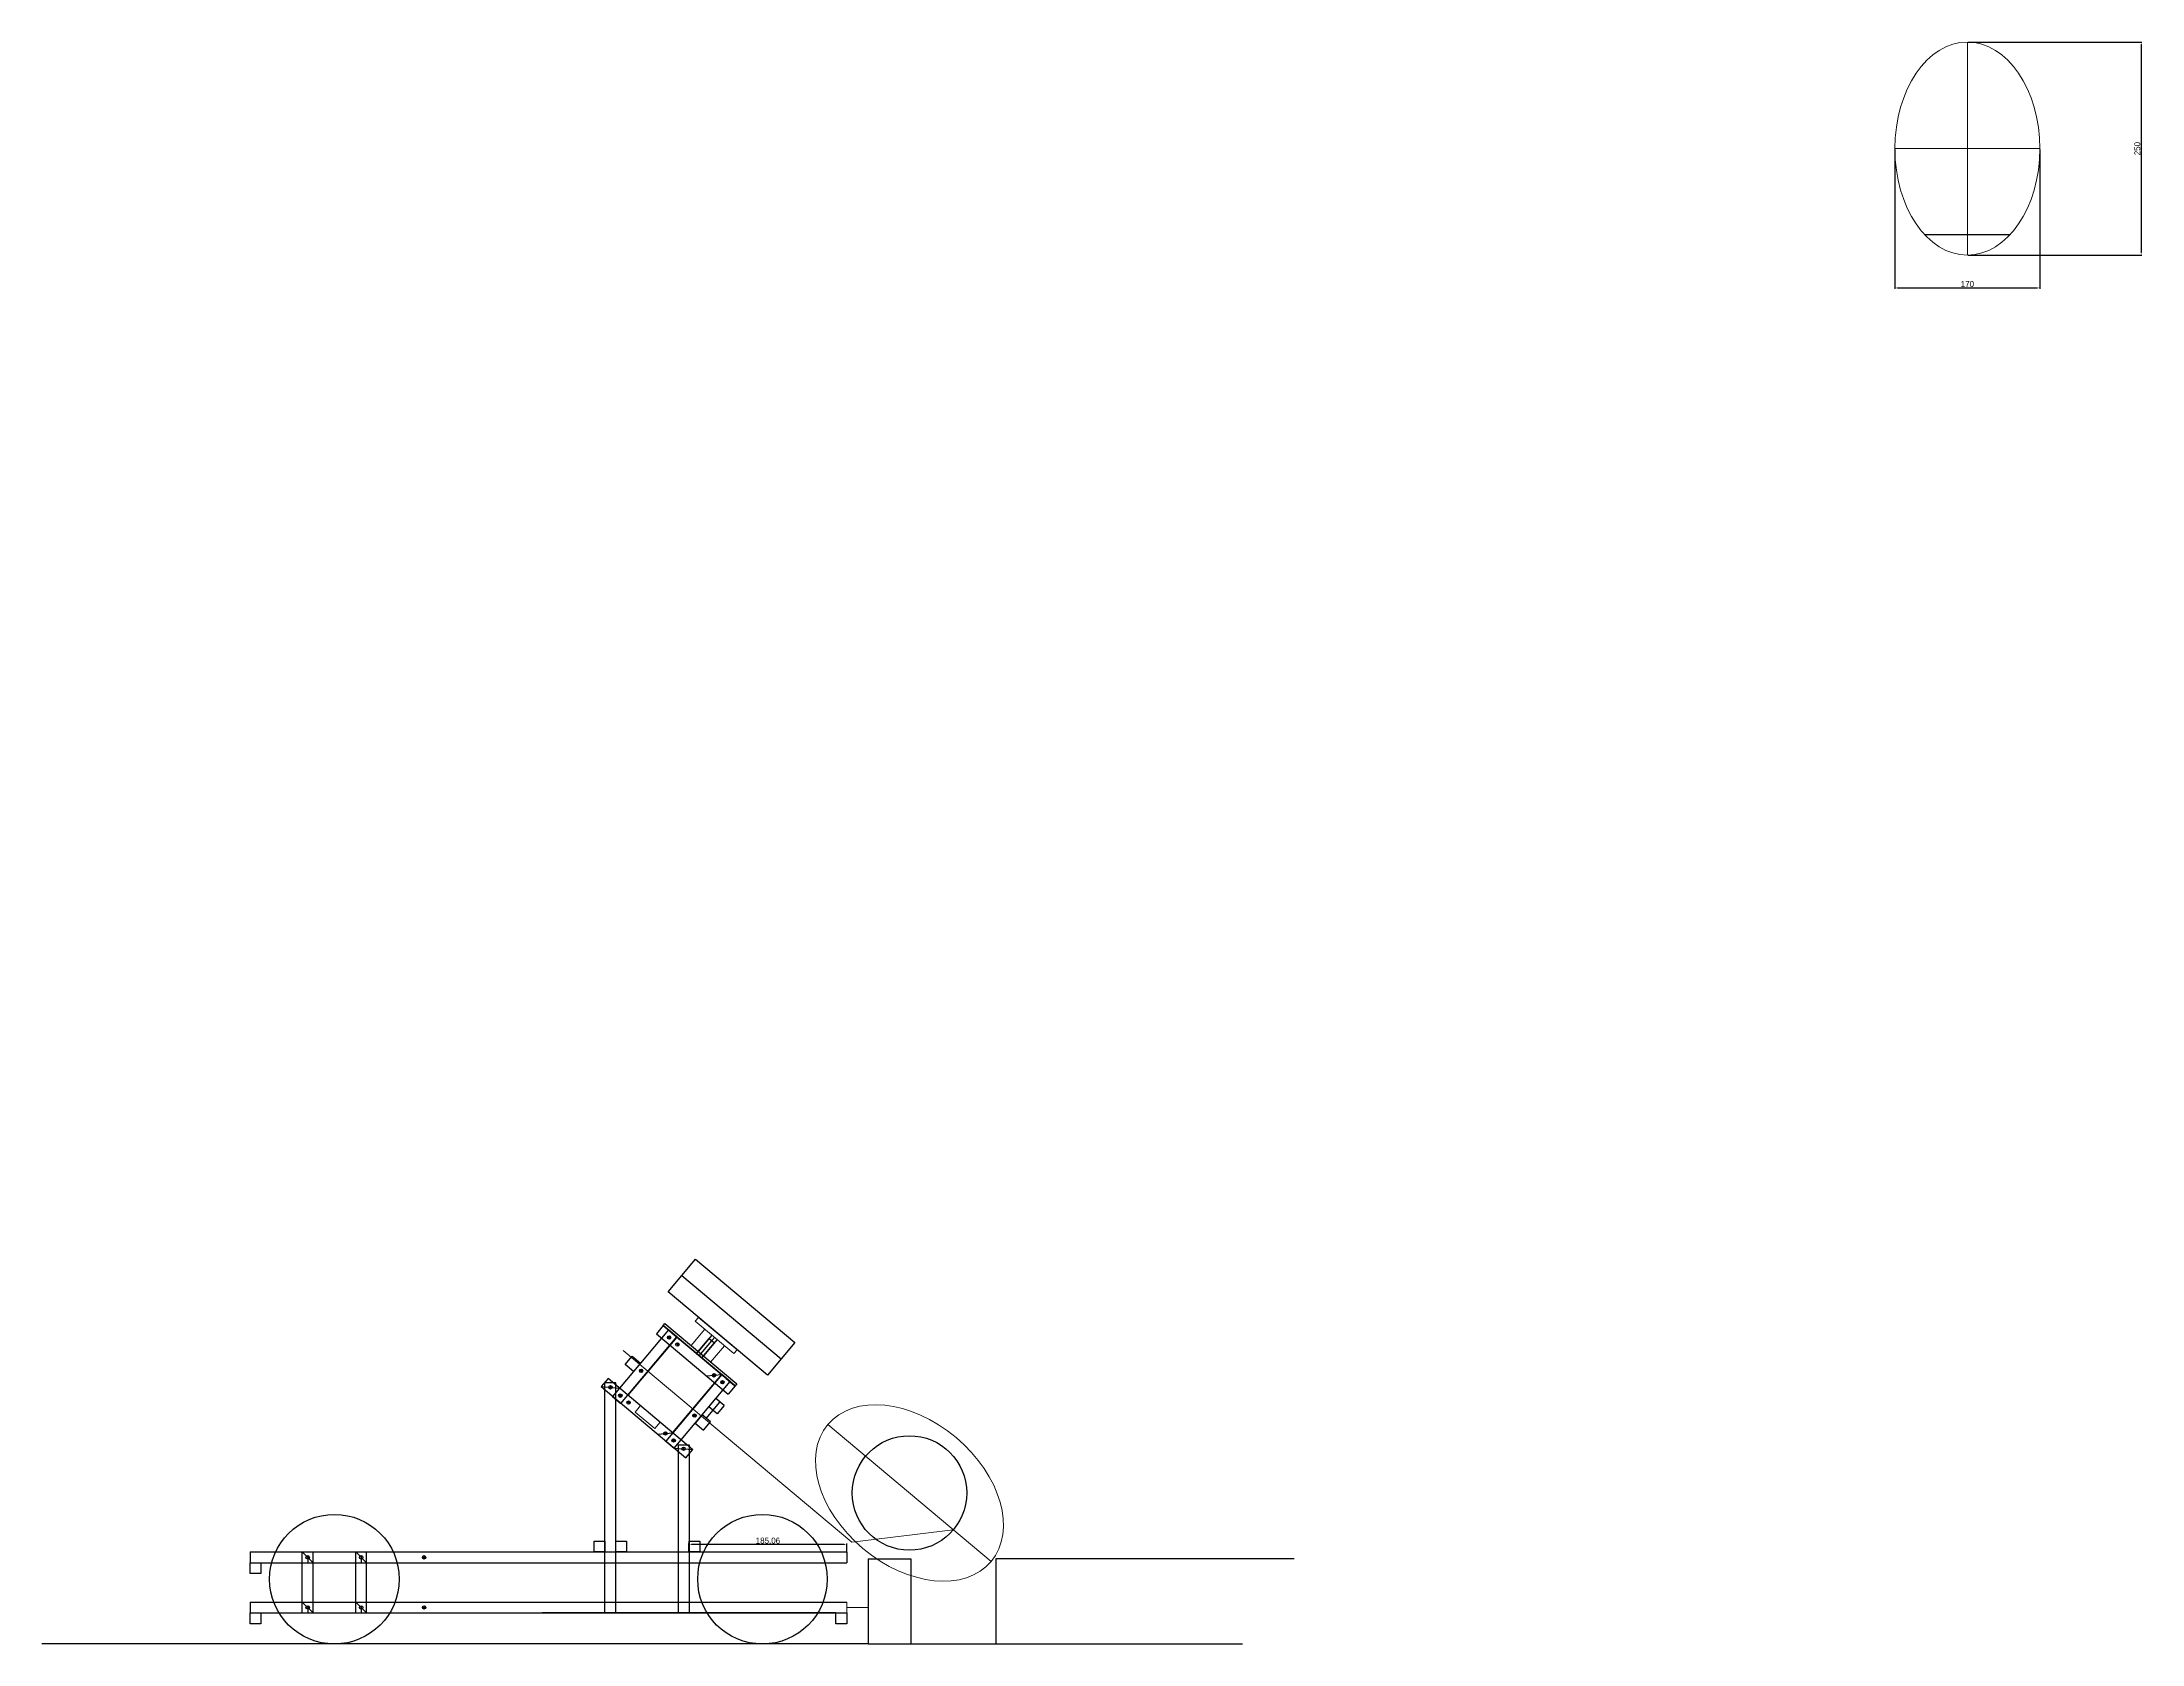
# Model space of a CAD drawing. Header units: millimetres. Extents: x -15418 to 43885, y -27590 to 23052.
# Drawn here: x 39049 to 41513, y -4894 to -3015 of the extents above; entities that cross this region are included whole.
import ezdxf

# ---------------------------------------------------------------- set-up
doc = ezdxf.new("R2010")
doc.units = ezdxf.units.MM
doc.header["$LTSCALE"] = 0.5
doc.layers.get('0').update_dxf_attribs({"lineweight": 5})
doc.layers.get('Defpoints').update_dxf_attribs({"color": 4})
for name, color, linetype in [('Layer1', 1, 'Continuous'), ('Layer2', 2, 'Continuous'), ('Layer3', 9, 'Continuous')]:
    doc.layers.add(name, color=color, linetype=linetype)
doc.layers.add('Layer5', color=51, linetype='Continuous', lineweight=5)
doc.layers.add('Layer9', color=3, linetype='Continuous', lineweight=5)
doc.dimstyles.new('ISO-25', dxfattribs={"dimtxt": 7, "dimasz": 3, "dimexe": 1, "dimexo": 1, "dimgap": 1, "dimtad": 1, "dimtoh": 1, "dimdec": 3, "dimdsep": 46, "dimtxsty": 'Standard', "dimcen": 2.5, "dimadec": 0, "dimazin": 0, "dimtfac": 1, "dimtdec": 3, "dimtmove": 0, "dimatfit": 3, "dimfxl": 1, "dimarcsym": 1})

# ---------------------------------------------------------------- blocks, each defined once
blk = doc.blocks.new('*D97')
at = {"layer": 'Defpoints', "color": 0, "transparency": 16777216}
for p in [(41223.2, -3139.9), (41393.2, -3139.9), (41393.2, -3303.3)]:
    blk.add_point(p, dxfattribs=at)
at = {"layer": 'Layer1', "color": 0, "lineweight": -2, "transparency": 16777216}
for p, q in [((41223.2, -3140.9), (41223.2, -3304.3)), ((41393.2, -3140.9), (41393.2, -3304.3)), ((41226.2, -3303.3), (41390.2, -3303.3))]:
    blk.add_line(p, q, dxfattribs=at)
at = {"layer": 'Layer1', "color": 0, "transparency": 16777216}
for points in [[(41226.2, -3302.8), (41226.2, -3303.8), (41223.2, -3303.3)], [(41390.2, -3302.8), (41390.2, -3303.8), (41393.2, -3303.3)]]:
    blk.add_solid(points, dxfattribs=at)
at = {"layer": 'Layer1', "color": 0, "transparency": 16777216, "insert": (41308.2, -3298.8), "char_height": 7, "attachment_point": 5}
blk.add_mtext('170', dxfattribs=at)
blk = doc.blocks.new('*D98')
at = {"layer": 'Defpoints', "color": 0, "transparency": 16777216}
for p in [(41308.2, -3014.9), (41308.2, -3264.9), (41512.1, -3264.9)]:
    blk.add_point(p, dxfattribs=at)
at = {"layer": 'Layer1', "color": 0, "lineweight": -2, "transparency": 16777216}
for p, q in [((41309.2, -3014.9), (41513.1, -3014.9)), ((41512.1, -3017.9), (41512.1, -3261.9)), ((41309.2, -3264.9), (41513.1, -3264.9))]:
    blk.add_line(p, q, dxfattribs=at)
at = {"layer": 'Layer1', "color": 0, "transparency": 16777216}
for points in [[(41511.6, -3017.9), (41512.6, -3017.9), (41512.1, -3014.9)], [(41511.6, -3261.9), (41512.6, -3261.9), (41512.1, -3264.9)]]:
    blk.add_solid(points, dxfattribs=at)
at = {"layer": 'Layer1', "color": 0, "transparency": 16777216, "insert": (41507.6, -3139.9), "char_height": 7, "attachment_point": 5, "rotation": 90}
blk.add_mtext('250', dxfattribs=at)
blk = doc.blocks.new('*D109')
at = {"layer": 'Defpoints', "color": 0, "transparency": 16777216}
for p in [(39808.3, -4777.1), (39808.3, -4785.9), (39993.4, -4785.9)]:
    blk.add_point(p, dxfattribs=at)
at = {"layer": 'Layer9', "color": 0, "lineweight": -2, "transparency": 16777216}
for p, q in [((39808.3, -4784.9), (39808.3, -4776.1)), ((39990.4, -4777.1), (39811.3, -4777.1)), ((39993.4, -4784.9), (39993.4, -4776.1))]:
    blk.add_line(p, q, dxfattribs=at)
at = {"layer": 'Layer9', "color": 0, "transparency": 16777216}
for points in [[(39811.3, -4776.6), (39811.3, -4777.6), (39808.3, -4777.1)], [(39990.4, -4776.6), (39990.4, -4777.6), (39993.4, -4777.1)]]:
    blk.add_solid(points, dxfattribs=at)
at = {"layer": 'Layer9', "color": 0, "transparency": 16777216, "insert": (39900.9, -4772.6), "char_height": 7, "attachment_point": 5}
blk.add_mtext('185.06', dxfattribs=at)

msp = doc.modelspace()

# ---------------------------------------------------------------- linework, layer by layer
at = {"transparency": 33554661}
for p, q in [((39826.812, -4524.6671), (39810.7423, -4543.8182)), ((39815.7043, -4515.3467), (39819.5611, -4510.7504)), ((39860.901, -4553.2711), (39815.7043, -4515.3467)), ((39819.5611, -4510.7504), (39864.7577, -4548.6749)), ((39794.2591, -4533.9034), (39737.051, -4602.0813)), ((39833.7236, -4563.1018), (39810.7423, -4543.8182)), ((39838.3026, -4534.3089), (39822.233, -4553.46)), ((39849.7933, -4543.9507), (39833.7236, -4563.1018)), ((39864.7577, -4548.6749), (39860.901, -4553.2711)), ((39789.142, -4645.7909), (39846.3501, -4577.6129)), ((39737.051, -4602.0813), (39789.142, -4645.7909)), ((39751.6058, -4614.2943), (39745.1458, -4621.993)), ((39745.1458, -4621.993), (39768.1271, -4641.2767)), ((39774.5872, -4633.5779), (39751.6058, -4614.2943)), ((39768.1271, -4641.2767), (39774.5872, -4633.5779))]:
    msp.add_line(p, q, dxfattribs=at)
at = {"layer": 'Layer1', "transparency": 33554661}
for p, q in [((41358.216, -3240.9675), (41258.216, -3240.9675)), ((39783.94, -4480.8608), (39816.0794, -4442.5586)), ((39816.0794, -4442.5586), (39932.5181, -4540.2623)), ((39900.3787, -4578.5645), (39783.94, -4480.8608)), ((39800.0097, -4461.7097), (39916.4484, -4559.4134)), ((39784.1473, -4525.4186), (39718.583, -4603.5551)), ((39778.1721, -4520.4048), (39770.0087, -4530.1336)), ((39770.0087, -4530.1336), (39854.2736, -4600.8402)), ((39778.1721, -4520.4048), (39780.1005, -4518.1067)), ((39862.437, -4591.1115), (39778.1721, -4520.4048)), ((39778.1721, -4520.4048), (39862.437, -4591.1115)), ((39788.5904, -4529.1467), (39778.8616, -4520.9833)), ((39780.1005, -4518.1067), (39864.3654, -4588.8133)), ((39786.4621, -4535.6502), (39783.3979, -4533.0791)), ((39783.6444, -4535.8968), (39786.2155, -4532.8326)), ((39793.8761, -4533.582), (39784.1473, -4525.4186)), ((39785.1043, -4536.3571), (39784.7557, -4532.3723)), ((39788.5904, -4529.1467), (39798.3191, -4537.3102)), ((39728.3117, -4611.7185), (39793.8761, -4533.582)), ((39733.473, -4566.0522), (39741.6364, -4556.3234)), ((39741.6364, -4556.3234), (39751.3651, -4564.4868)), ((39786.9224, -4534.1904), (39782.9376, -4534.539)), ((39796.6511, -4542.3538), (39792.6663, -4542.7024)), ((39794.2591, -4533.9034), (39846.3501, -4577.6129)), ((39794.4844, -4540.5357), (39794.833, -4544.5205)), ((39817.2404, -4553.187), (39832.0245, -4535.568)), ((39817.2404, -4553.187), (39823.3688, -4558.3293)), ((39820.3046, -4555.7582), (39835.0887, -4538.1391)), ((39823.3688, -4558.3293), (39838.1529, -4540.7103)), ((39832.0245, -4535.568), (39838.1529, -4540.7103)), ((39932.5181, -4540.2623), (39900.3787, -4578.5645)), ((39713.4165, -4582.2497), (39705.2531, -4591.9784)), ((39713.3036, -4582.1549), (39812.8894, -4665.7173)), ((39743.2017, -4574.2156), (39733.473, -4566.0522)), ((39751.3651, -4564.4868), (39743.2017, -4574.2156)), ((39750.6157, -4572.1474), (39753.6799, -4574.7185)), ((39753.4334, -4571.9008), (39750.8622, -4574.965)), ((39846.7331, -4577.9343), (39781.1688, -4656.0709)), ((39828.841, -4579.4997), (39846.7331, -4577.9343)), ((39839.7794, -4578.5427), (39835.7947, -4578.8913)), ((39837.6127, -4576.7246), (39837.9614, -4580.7094)), ((39852.0188, -4582.3696), (39842.2901, -4574.2062)), ((39856.4619, -4586.0977), (39846.7331, -4577.9343)), ((39852.0188, -4582.3696), (39861.7476, -4590.533)), ((39705.1402, -4591.8837), (39804.726, -4675.4461)), ((39705.2531, -4591.9784), (39804.726, -4675.4461)), ((39705.2531, -4591.9784), (39726.9392, -4593.5965)), ((39709.7499, -4857.3267), (39709.7499, -4587.3267)), ((39722.4499, -4587.3267), (39709.7499, -4587.3267)), ((39716.0962, -4590.7875), (39716.0962, -4594.7875)), ((39718.583, -4603.5551), (39728.3117, -4611.7185)), ((39722.4499, -4857.3267), (39722.4499, -4587.3267)), ((39725.7295, -4602.7169), (39729.7143, -4602.3683)), ((39729.254, -4603.8282), (39726.1898, -4601.257)), ((39726.4363, -4604.0747), (39729.0075, -4601.0105)), ((39727.5476, -4600.5502), (39727.8962, -4604.535)), ((39790.8976, -4664.2343), (39856.4619, -4586.0977)), ((39831.586, -4615.7437), (39839.7494, -4606.0149)), ((39849.6577, -4613.9643), (39839.929, -4605.8009)), ((39849.5082, -4586.7061), (39845.5234, -4587.0547)), ((39845.9837, -4585.5948), (39849.0479, -4588.166)), ((39846.2302, -4588.4125), (39848.8014, -4585.3483)), ((39847.6901, -4588.8728), (39847.3415, -4584.888)), ((39862.5373, -4591.1956), (39854.3739, -4600.9244)), ((39864.3654, -4588.8133), (39862.437, -4591.1115)), ((39739.443, -4610.5317), (39735.4583, -4610.8803)), ((39737.2763, -4608.7136), (39737.625, -4612.6984)), ((39813.2015, -4624.6631), (39816.2657, -4627.2343)), ((39816.0192, -4624.4166), (39813.4481, -4627.4808)), ((39823.6797, -4625.166), (39815.5163, -4634.8948)), ((39833.4085, -4633.3294), (39823.6797, -4625.166)), ((39828.5441, -4629.2477), (39844.6138, -4610.0966)), ((39841.3148, -4623.9071), (39831.586, -4615.7437)), ((39849.4782, -4614.1783), (39841.3148, -4623.9071)), ((39771.6329, -4647.6776), (39789.525, -4646.1123)), ((39782.5713, -4646.7207), (39778.5866, -4647.0693)), ((39780.4046, -4644.9026), (39780.7533, -4648.8874)), ((39781.1688, -4656.0709), (39790.8976, -4664.2343)), ((39788.3153, -4655.2327), (39792.3001, -4654.8841)), ((39788.7756, -4653.7728), (39791.8398, -4656.3439)), ((39789.0221, -4656.5905), (39791.5933, -4653.5263)), ((39790.1334, -4653.066), (39790.482, -4657.0508)), ((39815.5163, -4634.8948), (39825.2451, -4643.0582)), ((39825.2451, -4643.0582), (39833.4085, -4633.3294)), ((39791.0904, -4664.0045), (39812.8894, -4665.7173)), ((39795.6399, -4660.3374), (39795.6399, -4857.3267)), ((39795.6399, -4660.3374), (39808.3399, -4660.3374)), ((39801.9899, -4662.8609), (39801.9899, -4666.8609)), ((39804.726, -4675.4461), (39812.8894, -4665.7173)), ((39808.3399, -4660.3374), (39808.3399, -4857.3267)), ((39697.0499, -4773.1767), (39709.7499, -4773.1767)), ((39697.0499, -4785.8767), (39697.0499, -4773.1767)), ((39709.7499, -4773.1767), (39709.7499, -4785.8767)), ((39722.4499, -4773.1767), (39735.1499, -4773.1767)), ((39722.4499, -4785.8767), (39722.4499, -4773.1767)), ((39735.1499, -4773.1767), (39735.1499, -4785.8767)), ((39808.3399, -4773.1767), (39821.0399, -4773.1767)), ((39808.3399, -4785.8767), (39808.3399, -4773.1767)), ((39821.0399, -4773.1767), (39821.0399, -4785.8767)), ((39293.3999, -4798.5767), (39306.0999, -4798.5767)), ((39293.3999, -4811.2767), (39293.3999, -4798.5767)), ((39306.0999, -4798.5767), (39306.0999, -4811.2767)), ((39354.5999, -4857.3267), (39354.5999, -4785.8767)), ((39354.5999, -4785.8767), (39367.2999, -4785.8767)), ((39354.5999, -4798.5767), (39367.2999, -4798.5767)), ((39360.9499, -4790.2267), (39360.9499, -4798.5767)), ((39360.9499, -4790.2267), (39360.9499, -4798.5767)), ((39367.2999, -4857.3267), (39367.2999, -4785.8767)), ((39417.2999, -4857.3267), (39417.2999, -4785.8767)), ((39417.2999, -4785.8767), (39429.9999, -4785.8767)), ((39417.2999, -4798.5767), (39429.9999, -4798.5767)), ((39423.6499, -4790.2267), (39423.6499, -4798.5767)), ((39423.6499, -4790.2267), (39423.6499, -4798.5767)), ((39429.9999, -4857.3267), (39429.9999, -4785.8767)), ((39491.1999, -4785.8767), (39503.8999, -4785.8767)), ((39491.1999, -4798.5767), (39503.8999, -4798.5767)), ((39495.5499, -4792.2267), (39499.5499, -4792.2267)), ((39497.5499, -4794.2267), (39497.5499, -4790.2267)), ((39709.7499, -4785.8767), (39697.0499, -4785.8767)), ((39735.1499, -4785.8767), (39722.4499, -4785.8767)), ((39821.0399, -4785.8767), (39808.3399, -4785.8767)), ((40018.3999, -4793.8267), (40018.3999, -4893.8267)), ((40018.3999, -4793.8267), (40068.3999, -4793.8267)), ((40068.3999, -4793.8267), (40068.3999, -4893.8267)), ((40518.3999, -4793.8267), (40168.3999, -4793.8267)), ((40168.3999, -4793.8267), (40168.3999, -4893.8267)), ((39306.0999, -4811.2767), (39293.3999, -4811.2767)), ((39360.9499, -4848.9767), (39360.9499, -4857.3267)), ((39423.6499, -4848.9767), (39423.6499, -4857.3267)), ((39491.1999, -4844.6267), (39503.8999, -4844.6267)), ((39495.5499, -4850.9767), (39499.5499, -4850.9767)), ((39497.5499, -4852.9767), (39497.5499, -4848.9767)), ((39293.3999, -4857.3267), (39306.0999, -4857.3267)), ((39293.3999, -4870.0267), (39293.3999, -4857.3267)), ((39306.0999, -4870.0267), (39293.3999, -4870.0267)), ((39306.0999, -4857.3267), (39306.0999, -4870.0267)), ((39354.5999, -4857.3267), (39367.2999, -4857.3267)), ((39417.2999, -4857.3267), (39429.9999, -4857.3267)), ((39491.1999, -4857.3267), (39503.8999, -4857.3267)), ((39521.5943, -4857.3267), (39534.2943, -4857.3267)), ((39980.6999, -4857.3267), (39635.9799, -4857.3267)), ((39980.6999, -4857.3267), (39993.3999, -4857.3267)), ((39980.6999, -4870.0267), (39980.6999, -4857.3267)), ((39993.3999, -4870.0267), (39980.6999, -4870.0267)), ((39993.3999, -4857.3267), (39993.3999, -4870.0267)), ((40018.3999, -4893.8267), (39049.2058, -4893.8267)), ((40018.3999, -4893.8267), (40457.5746, -4893.8267))]:
    msp.add_line(p, q, dxfattribs=at)
for centre, radius in [((39784.93, -4534.3647), 2), ((39784.93, -4534.3647), 2), ((39794.6587, -4542.5281), 2), ((39752.1478, -4573.4329), 2), ((39837.787, -4578.717), 2), ((39716.0962, -4592.7875), 2), ((39727.7219, -4602.5426), 2), ((39727.7219, -4602.5426), 2), ((39847.5158, -4586.8804), 2), ((39847.5158, -4586.8804), 2), ((39737.4506, -4610.706), 2), ((39814.7336, -4625.9487), 2), ((39780.5789, -4646.895), 2), ((39790.3077, -4655.0584), 2), ((39790.3077, -4655.0584), 2), ((40066.9795, -4716.7182), 67.1245), ((39801.9899, -4664.8609), 2), ((39497.5499, -4792.2267), 2), ((39497.5499, -4850.9767), 2)]:
    msp.add_circle(centre, radius, dxfattribs=at)
at = {"layer": 'Layer2', "transparency": 33554661}
for p, q in [((39835.2385, -4531.7378), (39819.1688, -4550.8889)), ((39841.3668, -4536.8801), (39825.2971, -4556.0312))]:
    msp.add_line(p, q, dxfattribs=at)
at = {"layer": 'Layer3', "transparency": 33554661}
for p, q in [((39293.3999, -4785.8767), (39993.3999, -4785.8767)), ((39293.3999, -4785.8767), (39293.3999, -4798.5767)), ((39293.3999, -4798.5767), (39993.3999, -4798.5767)), ((39354.5999, -4785.8767), (39367.2999, -4798.5767)), ((39354.5999, -4785.8767), (39367.2999, -4798.5767)), ((39417.2999, -4785.8767), (39429.9999, -4798.5767)), ((39417.2999, -4785.8767), (39429.9999, -4798.5767)), ((39417.2999, -4785.8767), (39429.9999, -4798.5767)), ((39417.2999, -4785.8767), (39429.9999, -4798.5767)), ((39993.3999, -4785.8767), (39993.3999, -4798.5767)), ((39293.3999, -4844.6267), (39993.3999, -4844.6267)), ((39293.3999, -4844.6267), (39293.3999, -4857.3267)), ((39354.5999, -4844.6267), (39367.2999, -4857.3267)), ((39417.2999, -4844.6267), (39429.9999, -4857.3267)), ((39417.2999, -4844.6267), (39429.9999, -4857.3267)), ((39293.3999, -4857.3267), (39993.3999, -4857.3267))]:
    msp.add_line(p, q, dxfattribs=at)
for centre, radius in [((39392.2999, -4817.8267), 76), ((39894.4999, -4817.8267), 76), ((39360.9499, -4792.2267), 2), ((39360.9499, -4792.2267), 2), ((39423.6499, -4792.2267), 2), ((39423.6499, -4792.2267), 2), ((39360.9499, -4850.9767), 2), ((39423.6499, -4850.9767), 2)]:
    msp.add_circle(centre, radius, dxfattribs=at)
at = {"layer": 'Layer5', "transparency": 33554661}
for p, q in [((41308.216, -3264.8813), (41308.216, -3014.8813)), ((41308.216, -3139.8813), (41223.216, -3139.8813)), ((41308.216, -3139.8813), (41393.216, -3139.8813)), ((40162.7351, -4797.0666), (39971.224, -4636.3697))]:
    msp.add_line(p, q, dxfattribs=at)
for centre, major_axis in [((41308.216, -3139.8813), (0, -125)), ((40066.9795, -4716.7182), (95.7556, -80.3485))]:
    msp.add_ellipse(centre, major_axis=major_axis, ratio=0.68, dxfattribs=at)
at = {"layer": 'Layer9', "transparency": 33554661}
for p, q in [((39999.2943, -4774.4893), (39731.1788, -4549.5136)), ((40118.3999, -4759.865), (39999.2943, -4774.4893)), ((39993.3999, -4857.3267), (39993.3999, -4844.6267)), ((39993.3999, -4850.9767), (40018.3999, -4850.9767))]:
    msp.add_line(p, q, dxfattribs=at)

# ---------------------------------------------------------------- dimensions: what is measured, and where the dimension line sits
at = {"layer": 'Layer1', "transparency": 33554661}
dim = msp.add_linear_dim(base=(41512.1014, -3264.8813), p1=(41308.216, -3014.8813), p2=(41308.216, -3264.8813), angle=90, dimstyle='ISO-25', dxfattribs=at)
dim.commit()
dim.dimension.update_dxf_attribs({"geometry": '*D98', "text_midpoint": (41507.6014, -3139.8813)})
dim = msp.add_linear_dim(base=(41393.216, -3303.2857), p1=(41223.216, -3139.8813), p2=(41393.216, -3139.8813), dimstyle='ISO-25', dxfattribs=at)
dim.commit()
dim.dimension.update_dxf_attribs({"geometry": '*D97', "text_midpoint": (41308.216, -3298.7857)})
at = {"layer": 'Layer9', "transparency": 33554661}
dim = msp.add_linear_dim(base=(39808.3399, -4777.0617), p1=(39993.3999, -4785.8767), p2=(39808.3399, -4785.8767), dimstyle='ISO-25', dxfattribs=at)
dim.commit()
dim.dimension.update_dxf_attribs({"geometry": '*D109', "text_midpoint": (39900.8699, -4772.5617)})

doc.saveas('drawing.dxf')
